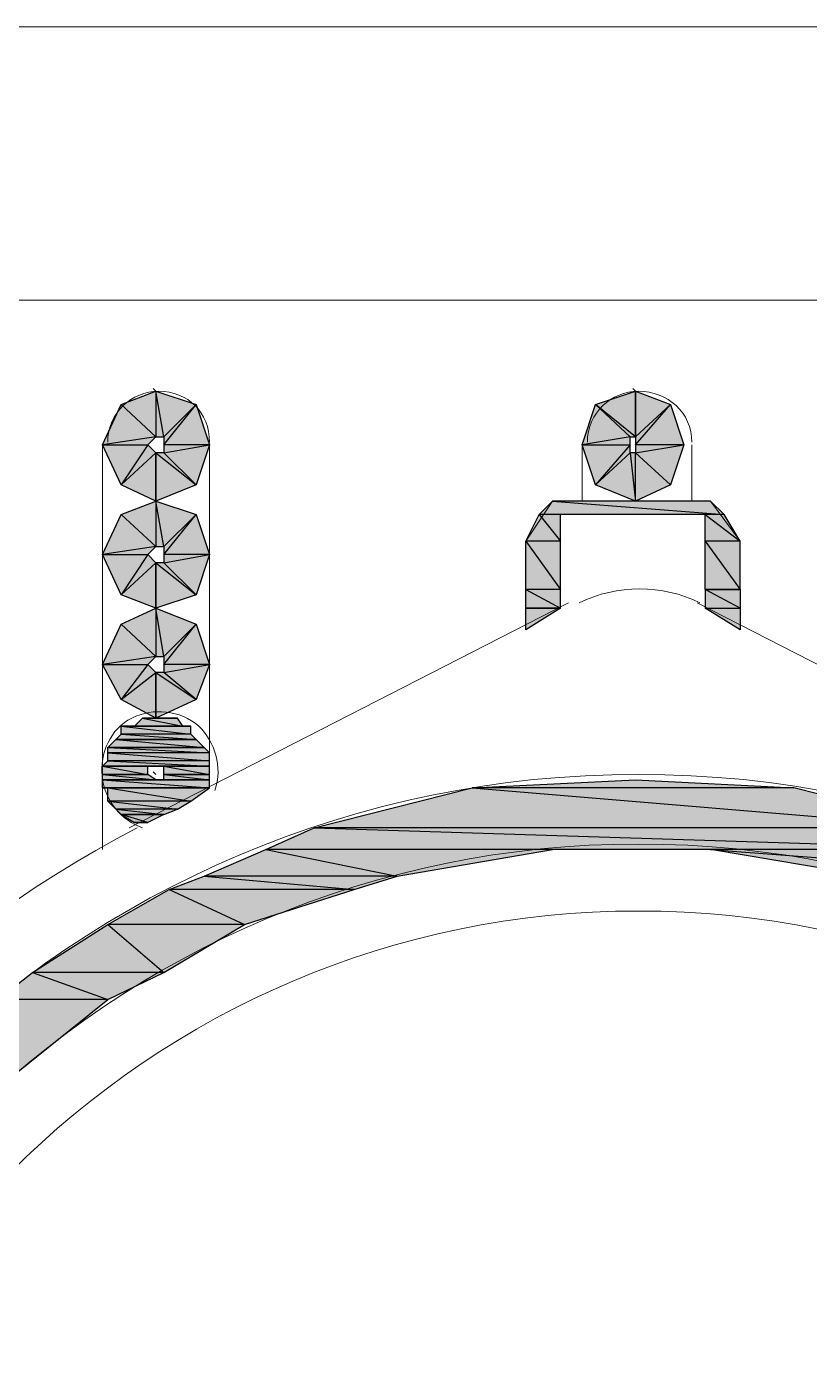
# Model space of a CAD drawing. Header units: millimetres. Extents: x 50 to 186, y -32 to 33.
# Drawn here: x 113.007 to 113.415, y -6.32 to -5.62 of the extents above; entities that cross this region are included whole.
import ezdxf

# ---------------------------------------------------------------- set-up
doc = ezdxf.new("R2010")
doc.units = ezdxf.units.MM
doc.layers.add('Prumada Eletrica', color=40, linetype='Continuous', lineweight=30)

msp = doc.modelspace()

# ---------------------------------------------------------------- hatches: boundary and pattern name
at = {"layer": 'Prumada Eletrica', "true_color": 0x000007}
h = msp.add_hatch(color=7, dxfattribs=at)
h.paths.add_polyline_path([(113.10269, -5.83767), (113.07894, -5.83767), (113.0957, -5.81672)])
h.paths.add_polyline_path([(113.07894, -5.83767), (113.0957, -5.81672), (113.07894, -5.83348)])
h.paths.add_polyline_path([(113.0957, -5.81672), (113.07894, -5.83348), (113.07475, -5.80973)])
h.paths.add_polyline_path([(113.07894, -5.83348), (113.07475, -5.80973), (113.07475, -5.83348)])
h.paths.add_polyline_path([(113.07475, -5.80973), (113.07475, -5.83348), (113.0566, -5.81672)])
h = msp.add_hatch(color=7, dxfattribs=at)
h.paths.add_polyline_path([(113.32477, -5.80973), (113.32477, -5.83348), (113.30382, -5.81672)])
h.paths.add_polyline_path([(113.32477, -5.83348), (113.30382, -5.81672), (113.32198, -5.83348)])
h.paths.add_polyline_path([(113.30382, -5.81672), (113.32198, -5.83348), (113.29684, -5.83767)])
h.paths.add_polyline_path([(113.32198, -5.83348), (113.29684, -5.83767), (113.32198, -5.83767)])
h.paths.add_polyline_path([(113.29684, -5.83767), (113.32198, -5.83767), (113.30382, -5.85862)])
h.paths.add_polyline_path([(113.32198, -5.83767), (113.30382, -5.85862), (113.32198, -5.84186)])
h.paths.add_polyline_path([(113.30382, -5.85862), (113.32198, -5.84186), (113.32477, -5.867)])
h.paths.add_polyline_path([(113.32198, -5.84186), (113.32477, -5.867), (113.32477, -5.84186)])
h.paths.add_polyline_path([(113.32477, -5.867), (113.32477, -5.84186), (113.34293, -5.85862)])
h = msp.add_hatch(color=7, dxfattribs=at)
h.paths.add_polyline_path([(113.34991, -5.83767), (113.32477, -5.83767), (113.34293, -5.81672)])
h.paths.add_polyline_path([(113.32477, -5.83767), (113.34293, -5.81672), (113.32477, -5.83348)])
h.paths.add_polyline_path([(113.34293, -5.81672), (113.32477, -5.83348), (113.32477, -5.80973)])
h = msp.add_hatch(color=7, dxfattribs=at)
h.paths.add_polyline_path([(113.0566, -5.81672), (113.07475, -5.83348), (113.04682, -5.83767)])
h.paths.add_polyline_path([(113.07475, -5.83348), (113.04682, -5.83767), (113.07056, -5.83767)])
h.paths.add_polyline_path([(113.04682, -5.83767), (113.07056, -5.83767), (113.0566, -5.85862)])
h.paths.add_polyline_path([(113.07056, -5.83767), (113.0566, -5.85862), (113.07475, -5.84186)])
h.paths.add_polyline_path([(113.0566, -5.85862), (113.07475, -5.84186), (113.07475, -5.867)])
h = msp.add_hatch(color=7, dxfattribs=at)
h.paths.add_polyline_path([(113.07475, -5.867), (113.07475, -5.84186), (113.0957, -5.85862)])
h.paths.add_polyline_path([(113.07475, -5.84186), (113.0957, -5.85862), (113.07894, -5.84186)])
h.paths.add_polyline_path([(113.0957, -5.85862), (113.07894, -5.84186), (113.10269, -5.83767)])
h.paths.add_polyline_path([(113.07894, -5.84186), (113.10269, -5.83767), (113.07894, -5.83767)])
h = msp.add_hatch(color=7, dxfattribs=at)
h.paths.add_polyline_path([(113.34293, -5.85862), (113.32477, -5.84186), (113.34991, -5.83767)])
h.paths.add_polyline_path([(113.32477, -5.84186), (113.34991, -5.83767), (113.32477, -5.83767)])
h = msp.add_hatch(color=7, dxfattribs=at)
h.paths.add_polyline_path([(113.10269, -5.89494), (113.07894, -5.89494), (113.0957, -5.87399)])
h.paths.add_polyline_path([(113.07894, -5.89494), (113.0957, -5.87399), (113.07894, -5.89075)])
h.paths.add_polyline_path([(113.0957, -5.87399), (113.07894, -5.89075), (113.07475, -5.867)])
h.paths.add_polyline_path([(113.07894, -5.89075), (113.07475, -5.867), (113.07475, -5.89075)])
h.paths.add_polyline_path([(113.07475, -5.867), (113.07475, -5.89075), (113.0566, -5.87399)])
h = msp.add_hatch(color=7, dxfattribs=at)
h.paths.add_polyline_path([(113.36388, -5.867), (113.28147, -5.867), (113.37087, -5.87399)])
h.paths.add_polyline_path([(113.28147, -5.867), (113.37087, -5.87399), (113.27449, -5.87399)])
h = msp.add_hatch(color=7, dxfattribs=at)
h.paths.add_polyline_path([(113.0566, -5.87399), (113.07475, -5.89075), (113.04682, -5.89494)])
h.paths.add_polyline_path([(113.07475, -5.89075), (113.04682, -5.89494), (113.07056, -5.89494)])
h.paths.add_polyline_path([(113.04682, -5.89494), (113.07056, -5.89494), (113.0566, -5.91589)])
h.paths.add_polyline_path([(113.07056, -5.89494), (113.0566, -5.91589), (113.07475, -5.89913)])
h.paths.add_polyline_path([(113.0566, -5.91589), (113.07475, -5.89913), (113.07475, -5.92287)])
h = msp.add_hatch(color=7, dxfattribs=at)
h.paths.add_polyline_path([(113.28566, -5.87399), (113.27449, -5.87399), (113.28566, -5.88795)])
h.paths.add_polyline_path([(113.27449, -5.87399), (113.28566, -5.88795), (113.26751, -5.88795)])
h = msp.add_hatch(color=7, dxfattribs=at)
h.paths.add_polyline_path([(113.37087, -5.87399), (113.36109, -5.87399), (113.37925, -5.88795)])
h.paths.add_polyline_path([(113.36109, -5.87399), (113.37925, -5.88795), (113.36109, -5.88795)])
h = msp.add_hatch(color=7, dxfattribs=at)
h.paths.add_polyline_path([(113.28566, -5.88795), (113.26751, -5.88795), (113.28566, -5.91309)])
h.paths.add_polyline_path([(113.26751, -5.88795), (113.28566, -5.91309), (113.26751, -5.91309)])
h = msp.add_hatch(color=7, dxfattribs=at)
h.paths.add_polyline_path([(113.37925, -5.88795), (113.36109, -5.88795), (113.37925, -5.91309)])
h.paths.add_polyline_path([(113.36109, -5.88795), (113.37925, -5.91309), (113.36109, -5.91309)])
h = msp.add_hatch(color=7, dxfattribs=at)
h.paths.add_polyline_path([(113.07475, -5.92287), (113.07475, -5.89913), (113.0957, -5.91589)])
h.paths.add_polyline_path([(113.07475, -5.89913), (113.0957, -5.91589), (113.07894, -5.89913)])
h.paths.add_polyline_path([(113.0957, -5.91589), (113.07894, -5.89913), (113.10269, -5.89494)])
h.paths.add_polyline_path([(113.07894, -5.89913), (113.10269, -5.89494), (113.07894, -5.89494)])
h = msp.add_hatch(color=7, dxfattribs=at)
h.paths.add_polyline_path([(113.28566, -5.91309), (113.26751, -5.91309), (113.28566, -5.92287)])
h.paths.add_polyline_path([(113.26751, -5.91309), (113.28566, -5.92287), (113.26751, -5.92287)])
h = msp.add_hatch(color=7, dxfattribs=at)
h.paths.add_polyline_path([(113.36109, -5.91309), (113.36109, -5.92287), (113.37925, -5.92287)])
h.paths.add_polyline_path([(113.36109, -5.92287), (113.37925, -5.92287), (113.37925, -5.93405)])
for points in [[(113.36109, -5.91309), (113.37925, -5.91309), (113.37925, -5.92287)], [(113.26751, -5.92287), (113.28566, -5.92287), (113.26751, -5.93405)], [(113.32477, -6.01226), (113.40718, -6.01645), (113.23957, -6.01645)], [(113.0566, -6.03042), (113.07894, -6.03042), (113.07056, -6.03461)]]:
    msp.add_hatch(color=7, dxfattribs=at).paths.add_polyline_path(points)
h = msp.add_hatch(color=7, dxfattribs=at)
h.paths.add_polyline_path([(113.10269, -5.9522), (113.07894, -5.9522), (113.0957, -5.93125)])
h.paths.add_polyline_path([(113.07894, -5.9522), (113.0957, -5.93125), (113.07894, -5.94801)])
h.paths.add_polyline_path([(113.0957, -5.93125), (113.07894, -5.94801), (113.07475, -5.92287)])
h.paths.add_polyline_path([(113.07894, -5.94801), (113.07475, -5.92287), (113.07475, -5.94801)])
h.paths.add_polyline_path([(113.07475, -5.92287), (113.07475, -5.94801), (113.0566, -5.93125)])
h = msp.add_hatch(color=7, dxfattribs=at)
h.paths.add_polyline_path([(113.0566, -5.93125), (113.07475, -5.94801), (113.04682, -5.9522)])
h.paths.add_polyline_path([(113.07475, -5.94801), (113.04682, -5.9522), (113.07056, -5.9522)])
h.paths.add_polyline_path([(113.04682, -5.9522), (113.07056, -5.9522), (113.0566, -5.97036)])
h.paths.add_polyline_path([(113.07056, -5.9522), (113.0566, -5.97036), (113.07475, -5.95639)])
h.paths.add_polyline_path([(113.0566, -5.97036), (113.07475, -5.95639), (113.07475, -5.98014)])
h = msp.add_hatch(color=7, dxfattribs=at)
h.paths.add_polyline_path([(113.07475, -5.98014), (113.07475, -5.95639), (113.0957, -5.97036)])
h.paths.add_polyline_path([(113.07475, -5.95639), (113.0957, -5.97036), (113.07894, -5.95639)])
h.paths.add_polyline_path([(113.0957, -5.97036), (113.07894, -5.95639), (113.10269, -5.9522)])
h.paths.add_polyline_path([(113.07894, -5.95639), (113.10269, -5.9522), (113.07894, -5.9522)])
h = msp.add_hatch(color=7, dxfattribs=at)
h.paths.add_polyline_path([(113.08593, -5.98014), (113.06777, -5.98014), (113.08872, -5.98433)])
h.paths.add_polyline_path([(113.06777, -5.98014), (113.08872, -5.98433), (113.06358, -5.98433)])
h.paths.add_polyline_path([(113.08872, -5.98433), (113.06358, -5.98433), (113.06079, -5.98433)])
h = msp.add_hatch(color=7, dxfattribs=at)
h.paths.add_polyline_path([(113.08593, -5.98014), (113.06777, -5.98014)])
h.paths.add_polyline_path([(113.08593, -5.98014), (113.06777, -5.98014), (113.08174, -5.98014)])
h = msp.add_hatch(color=7, dxfattribs=at)
h.paths.add_polyline_path([(113.09291, -5.98852), (113.0566, -5.98852), (113.0957, -5.99131)])
h.paths.add_polyline_path([(113.0566, -5.98852), (113.0957, -5.99131), (113.0538, -5.99131)])
h.paths.add_polyline_path([(113.0957, -5.99131), (113.0538, -5.99131)])
h.paths.add_polyline_path([(113.0538, -5.99131), (113.0957, -5.99131)])
h = msp.add_hatch(color=7, dxfattribs=at)
h.paths.add_polyline_path([(113.09291, -5.98433), (113.0566, -5.98433), (113.09291, -5.98852)])
h.paths.add_polyline_path([(113.0566, -5.98433), (113.09291, -5.98852), (113.0566, -5.98852)])
h = msp.add_hatch(color=7, dxfattribs=at)
h.paths.add_polyline_path([(113.0957, -5.99131), (113.0538, -5.99131), (113.09989, -5.9955)])
h.paths.add_polyline_path([(113.0538, -5.99131), (113.09989, -5.9955), (113.04961, -5.9955)])
h.paths.add_polyline_path([(113.09989, -5.9955), (113.04961, -5.9955)])
h.paths.add_polyline_path([(113.04961, -5.9955), (113.09989, -5.9955)])
h = msp.add_hatch(color=7, dxfattribs=at)
h.paths.add_polyline_path([(113.09989, -5.9955), (113.04961, -5.9955), (113.10269, -5.9983)])
h.paths.add_polyline_path([(113.04961, -5.9955), (113.10269, -5.9983), (113.04961, -5.9983)])
h = msp.add_hatch(color=7, dxfattribs=at)
h.paths.add_polyline_path([(113.10269, -6.00249), (113.04961, -6.00249), (113.10269, -6.00528)])
h.paths.add_polyline_path([(113.04961, -6.00249), (113.10269, -6.00528), (113.04682, -6.00528)])
h = msp.add_hatch(color=7, dxfattribs=at)
h.paths.add_polyline_path([(113.10269, -5.9983), (113.04961, -5.9983), (113.10269, -6.00249)])
h.paths.add_polyline_path([(113.04961, -5.9983), (113.10269, -6.00249), (113.04961, -6.00249)])
h = msp.add_hatch(color=7, dxfattribs=at)
h.paths.add_polyline_path([(113.07056, -6.00528), (113.04682, -6.00528)])
h.paths.add_polyline_path([(113.04682, -6.00528), (113.07056, -6.00528)])
h.paths.add_polyline_path([(113.07056, -6.00528), (113.04682, -6.00528)])
h.paths.add_polyline_path([(113.07056, -6.00528), (113.04682, -6.00528), (113.07475, -6.00528)])
h = msp.add_hatch(color=7, dxfattribs=at)
h.paths.add_polyline_path([(113.07056, -6.00528), (113.04682, -6.00528), (113.07056, -6.00947)])
h.paths.add_polyline_path([(113.04682, -6.00528), (113.07056, -6.00947), (113.04682, -6.00947)])
h = msp.add_hatch(color=7, dxfattribs=at)
h.paths.add_polyline_path([(113.07056, -6.00947), (113.04682, -6.00947), (113.07475, -6.01226)])
h.paths.add_polyline_path([(113.04682, -6.00947), (113.07475, -6.01226), (113.04682, -6.01226)])
h = msp.add_hatch(color=7, dxfattribs=at)
h.paths.add_polyline_path([(113.10269, -6.00528), (113.07894, -6.00528), (113.10269, -6.00947)])
h.paths.add_polyline_path([(113.07894, -6.00528), (113.10269, -6.00947), (113.07894, -6.00947)])
h = msp.add_hatch(color=7, dxfattribs=at)
h.paths.add_polyline_path([(113.10269, -6.00947), (113.07894, -6.00947), (113.10269, -6.01226)])
h.paths.add_polyline_path([(113.07894, -6.00947), (113.10269, -6.01226), (113.07894, -6.01226)])
h = msp.add_hatch(color=7, dxfattribs=at)
h.paths.add_polyline_path([(113.10269, -6.01226), (113.04682, -6.01226), (113.10269, -6.01645)])
h.paths.add_polyline_path([(113.04682, -6.01226), (113.10269, -6.01645), (113.04682, -6.01645)])
h.paths.add_polyline_path([(113.10269, -6.01645), (113.04682, -6.01645), (113.04961, -6.01645)])
h = msp.add_hatch(color=7, dxfattribs=at)
h.paths.add_polyline_path([(113.10269, -6.01645), (113.04961, -6.01645), (113.09291, -6.02344)])
h.paths.add_polyline_path([(113.04961, -6.01645), (113.09291, -6.02344), (113.04961, -6.02344)])
h = msp.add_hatch(color=7, dxfattribs=at)
h.paths.add_polyline_path([(113.40718, -6.01645), (113.23957, -6.01645), (113.48959, -6.03741)])
h.paths.add_polyline_path([(113.23957, -6.01645), (113.48959, -6.03741), (113.15716, -6.03741)])
h = msp.add_hatch(color=7, dxfattribs=at)
h.paths.add_polyline_path([(113.09291, -6.02344), (113.04961, -6.02344), (113.08593, -6.02763)])
h.paths.add_polyline_path([(113.04961, -6.02344), (113.08593, -6.02763), (113.0538, -6.02763)])
h = msp.add_hatch(color=7, dxfattribs=at)
h.paths.add_polyline_path([(113.08593, -6.02763), (113.0538, -6.02763), (113.07894, -6.03042)])
h.paths.add_polyline_path([(113.0538, -6.02763), (113.07894, -6.03042), (113.0566, -6.03042)])
h = msp.add_hatch(color=7, dxfattribs=at)
h.paths.add_polyline_path([(113.0566, -6.03042), (113.06358, -6.03461), (113.07056, -6.03461)])
h.paths.add_polyline_path([(113.06358, -6.03461), (113.07056, -6.03461), (113.06777, -6.03461)])
h = msp.add_hatch(color=7, dxfattribs=at)
h.paths.add_polyline_path([(113.48959, -6.03741), (113.15716, -6.03741), (113.51473, -6.04858)])
h.paths.add_polyline_path([(113.15716, -6.03741), (113.51473, -6.04858), (113.13202, -6.04858)])
h = msp.add_hatch(color=7, dxfattribs=at)
h.paths.add_polyline_path([(113.28147, -6.04858), (113.13202, -6.04858), (113.20046, -6.06255)])
h.paths.add_polyline_path([(113.13202, -6.04858), (113.20046, -6.06255), (113.09989, -6.06255)])
h = msp.add_hatch(color=7, dxfattribs=at)
h.paths.add_polyline_path([(113.51473, -6.04858), (113.36388, -6.04858), (113.54686, -6.06255)])
h.paths.add_polyline_path([(113.36388, -6.04858), (113.54686, -6.06255), (113.44629, -6.06255)])
h = msp.add_hatch(color=7, dxfattribs=at)
h.paths.add_polyline_path([(113.20046, -6.06255), (113.09989, -6.06255), (113.17811, -6.06953)])
h.paths.add_polyline_path([(113.09989, -6.06255), (113.17811, -6.06953), (113.08174, -6.06953)])
h = msp.add_hatch(color=7, dxfattribs=at)
h.paths.add_polyline_path([(113.17811, -6.06953), (113.08174, -6.06953), (113.12085, -6.08769)])
h.paths.add_polyline_path([(113.08174, -6.06953), (113.12085, -6.08769), (113.04961, -6.08769)])
h = msp.add_hatch(color=7, dxfattribs=at)
h.paths.add_polyline_path([(113.12085, -6.08769), (113.04961, -6.08769), (113.07894, -6.11283)])
h.paths.add_polyline_path([(113.04961, -6.08769), (113.07894, -6.11283), (113.0105, -6.11283)])
h = msp.add_hatch(color=7, dxfattribs=at)
h.paths.add_polyline_path([(113.07894, -6.11283), (113.0105, -6.11283), (113.04961, -6.1268)])
h.paths.add_polyline_path([(113.0105, -6.11283), (113.04961, -6.1268), (112.99234, -6.1268)])
h = msp.add_hatch(color=7, dxfattribs=at)
h.paths.add_polyline_path([(113.04961, -6.1268), (112.99234, -6.1268), (112.99933, -6.1673)])
h.paths.add_polyline_path([(112.99234, -6.1268), (112.99933, -6.1673), (112.94625, -6.1673)])

# ---------------------------------------------------------------- linework, layer by layer
at = {"layer": 'Prumada Eletrica', "color": 7, "linetype": 'Continuous', "lineweight": 20, "true_color": 0x000007}
msp.add_lwpolyline([(112.39174, -5.61978), (114.24803, -5.61978), (114.24803, -9.32817), (112.39174, -9.32817)], close=True, dxfattribs=at)
for points in [[(112.46297, -5.76224), (114.18378, -5.76224), (114.18378, -9.32817), (112.45599, -9.32817), (112.45459, -9.32677), (112.39174, -9.32817)], [(112.47694, -5.76224), (114.16143, -5.76224), (114.16143, -5.76224)], [(113.07475, -5.80973), (113.07336, -5.80834), (113.07336, -5.80834)], [(113.32477, -5.80973), (113.32338, -5.80834), (113.32338, -5.80834)], [(113.04682, -6.04858), (113.04682, -5.83767), (113.04682, -5.83767)], [(113.10269, -5.83767), (113.10269, -6.01645), (113.10269, -6.01645)], [(113.29684, -5.83767), (113.29684, -5.867), (113.29684, -5.867)], [(113.3541, -5.867), (113.3541, -5.83767), (113.3541, -5.83767)], [(113.37925, -5.93405), (113.37925, -5.88795), (113.36388, -5.867), (113.32477, -5.867), (113.28147, -5.867), (113.26751, -5.88795), (113.26751, -5.93405)], [(113.36109, -5.92287), (113.36109, -5.91309), (113.36109, -5.87399), (113.32477, -5.87399), (113.28566, -5.87399), (113.28566, -5.91309), (113.28566, -5.92287)], [(113.28985, -5.92008), (113.06079, -6.03741), (113.06079, -6.03741)], [(113.58597, -6.03741), (113.3569, -5.92008), (113.3569, -5.92008)], [(113.07475, -6.00947), (113.07336, -6.00807), (113.07336, -6.00807)]]:
    msp.add_lwpolyline(points, dxfattribs=at)
at = {"layer": 'Prumada Eletrica', "color": 7, "linetype": 'Continuous', "lineweight": -2, "true_color": 0x000007}
for points in [[(113.07475, -5.80973), (113.07475, -5.83348), (113.0566, -5.81672)], [(113.0957, -5.81672), (113.07894, -5.83348), (113.07475, -5.80973)], [(113.07894, -5.83348), (113.07475, -5.80973), (113.07475, -5.83348)], [(113.32477, -5.80973), (113.32477, -5.83348), (113.30382, -5.81672)], [(113.34293, -5.81672), (113.32477, -5.83348), (113.32477, -5.80973)], [(113.0566, -5.81672), (113.07475, -5.83348), (113.04682, -5.83767)], [(113.10269, -5.83767), (113.07894, -5.83767), (113.0957, -5.81672)], [(113.07894, -5.83767), (113.0957, -5.81672), (113.07894, -5.83348)], [(113.30382, -5.81672), (113.32198, -5.83348), (113.29684, -5.83767)], [(113.32477, -5.83348), (113.30382, -5.81672), (113.32198, -5.83348)], [(113.34991, -5.83767), (113.32477, -5.83767), (113.34293, -5.81672)], [(113.32477, -5.83767), (113.34293, -5.81672), (113.32477, -5.83348)], [(113.07475, -5.83348), (113.04682, -5.83767), (113.07056, -5.83767)], [(113.32198, -5.83348), (113.29684, -5.83767), (113.32198, -5.83767)], [(113.04682, -5.83767), (113.07056, -5.83767), (113.0566, -5.85862)], [(113.07056, -5.83767), (113.0566, -5.85862), (113.07475, -5.84186)], [(113.0566, -5.85862), (113.07475, -5.84186), (113.07475, -5.867)], [(113.07475, -5.867), (113.07475, -5.84186), (113.0957, -5.85862)], [(113.07475, -5.84186), (113.0957, -5.85862), (113.07894, -5.84186)], [(113.0957, -5.85862), (113.07894, -5.84186), (113.10269, -5.83767)], [(113.07894, -5.84186), (113.10269, -5.83767), (113.07894, -5.83767)], [(113.29684, -5.83767), (113.32198, -5.83767), (113.30382, -5.85862)], [(113.32198, -5.83767), (113.30382, -5.85862), (113.32198, -5.84186)], [(113.30382, -5.85862), (113.32198, -5.84186), (113.32477, -5.867)], [(113.32198, -5.84186), (113.32477, -5.867), (113.32477, -5.84186)], [(113.34293, -5.85862), (113.32477, -5.84186), (113.34991, -5.83767)], [(113.32477, -5.84186), (113.34991, -5.83767), (113.32477, -5.83767)], [(113.32477, -5.867), (113.32477, -5.84186), (113.34293, -5.85862)], [(113.07475, -5.867), (113.07475, -5.89075), (113.0566, -5.87399)], [(113.0957, -5.87399), (113.07894, -5.89075), (113.07475, -5.867)], [(113.07894, -5.89075), (113.07475, -5.867), (113.07475, -5.89075)], [(113.28147, -5.867), (113.37087, -5.87399), (113.27449, -5.87399)], [(113.36388, -5.867), (113.28147, -5.867), (113.37087, -5.87399)], [(113.0566, -5.87399), (113.07475, -5.89075), (113.04682, -5.89494)], [(113.10269, -5.89494), (113.07894, -5.89494), (113.0957, -5.87399)], [(113.07894, -5.89494), (113.0957, -5.87399), (113.07894, -5.89075)], [(113.27449, -5.87399), (113.28566, -5.88795), (113.26751, -5.88795)], [(113.28566, -5.87399), (113.27449, -5.87399), (113.28566, -5.88795)], [(113.37087, -5.87399), (113.36109, -5.87399), (113.37925, -5.88795)], [(113.36109, -5.87399), (113.37925, -5.88795), (113.36109, -5.88795)], [(113.07475, -5.89075), (113.04682, -5.89494), (113.07056, -5.89494)], [(113.28566, -5.88795), (113.26751, -5.88795), (113.28566, -5.91309)], [(113.26751, -5.88795), (113.28566, -5.91309), (113.26751, -5.91309)], [(113.37925, -5.88795), (113.36109, -5.88795), (113.37925, -5.91309)], [(113.36109, -5.88795), (113.37925, -5.91309), (113.36109, -5.91309)], [(113.04682, -5.89494), (113.07056, -5.89494), (113.0566, -5.91589)], [(113.07056, -5.89494), (113.0566, -5.91589), (113.07475, -5.89913)], [(113.0957, -5.91589), (113.07894, -5.89913), (113.10269, -5.89494)], [(113.07894, -5.89913), (113.10269, -5.89494), (113.07894, -5.89494)], [(113.0566, -5.91589), (113.07475, -5.89913), (113.07475, -5.92287)], [(113.07475, -5.92287), (113.07475, -5.89913), (113.0957, -5.91589)], [(113.07475, -5.89913), (113.0957, -5.91589), (113.07894, -5.89913)], [(113.28566, -5.91309), (113.26751, -5.91309), (113.28566, -5.92287)], [(113.26751, -5.91309), (113.28566, -5.92287), (113.26751, -5.92287)], [(113.36109, -5.91309), (113.36109, -5.92287), (113.37925, -5.92287)], [(113.36109, -5.91309), (113.37925, -5.91309), (113.37925, -5.92287)], [(113.07475, -5.92287), (113.07475, -5.94801), (113.0566, -5.93125)], [(113.0957, -5.93125), (113.07894, -5.94801), (113.07475, -5.92287)], [(113.07894, -5.94801), (113.07475, -5.92287), (113.07475, -5.94801)], [(113.26751, -5.92287), (113.28566, -5.92287), (113.26751, -5.93405)], [(113.36109, -5.92287), (113.37925, -5.92287), (113.37925, -5.93405)], [(113.0566, -5.93125), (113.07475, -5.94801), (113.04682, -5.9522)], [(113.10269, -5.9522), (113.07894, -5.9522), (113.0957, -5.93125)], [(113.07894, -5.9522), (113.0957, -5.93125), (113.07894, -5.94801)], [(113.07475, -5.94801), (113.04682, -5.9522), (113.07056, -5.9522)], [(113.04682, -5.9522), (113.07056, -5.9522), (113.0566, -5.97036)], [(113.07056, -5.9522), (113.0566, -5.97036), (113.07475, -5.95639)], [(113.0957, -5.97036), (113.07894, -5.95639), (113.10269, -5.9522)], [(113.07894, -5.95639), (113.10269, -5.9522), (113.07894, -5.9522)], [(113.0566, -5.97036), (113.07475, -5.95639), (113.07475, -5.98014)], [(113.07475, -5.98014), (113.07475, -5.95639), (113.0957, -5.97036)], [(113.07475, -5.95639), (113.0957, -5.97036), (113.07894, -5.95639)], [(113.06777, -5.98014), (113.08872, -5.98433), (113.06358, -5.98433)], [(113.07056, -5.98014), (113.08174, -5.98014), (113.06777, -5.98014)], [(113.08593, -5.98014), (113.08593, -5.98014), (113.06777, -5.98014)], [(113.08593, -5.98014), (113.06777, -5.98014), (113.08174, -5.98014)], [(113.08593, -5.98014), (113.06777, -5.98014), (113.08872, -5.98433)], [(113.07894, -5.98014), (113.07056, -5.98014), (113.07056, -5.98014)], [(113.07894, -5.98014), (113.07056, -5.98014), (113.08174, -5.98014)], [(113.0566, -5.98852), (113.0957, -5.99131), (113.0538, -5.99131)], [(113.06079, -5.98433), (113.09291, -5.98433), (113.0566, -5.98433)], [(113.09291, -5.98433), (113.0566, -5.98433), (113.09291, -5.98852)], [(113.0566, -5.98433), (113.09291, -5.98852), (113.0566, -5.98852)], [(113.09291, -5.98852), (113.0566, -5.98852), (113.0957, -5.99131)], [(113.08872, -5.98433), (113.06358, -5.98433), (113.06079, -5.98433)], [(113.08872, -5.98433), (113.06079, -5.98433), (113.09291, -5.98433)], [(113.06358, -5.98433), (113.08872, -5.98433), (113.08872, -5.98433)], [(113.0538, -5.99131), (113.09989, -5.9955), (113.04961, -5.9955)], [(113.09989, -5.9955), (113.04961, -5.9955)], [(113.04961, -5.9955), (113.09989, -5.9955), (113.09989, -5.9955)], [(113.09989, -5.9955), (113.04961, -5.9955), (113.10269, -5.9983)], [(113.04961, -5.9955), (113.10269, -5.9983), (113.04961, -5.9983)], [(113.0957, -5.99131), (113.0538, -5.99131)], [(113.0538, -5.99131), (113.0957, -5.99131), (113.0957, -5.99131)], [(113.0957, -5.99131), (113.0538, -5.99131), (113.09989, -5.9955)], [(113.04961, -6.00249), (113.10269, -6.00528), (113.04682, -6.00528)], [(113.10269, -5.9983), (113.04961, -5.9983), (113.10269, -6.00249)], [(113.04961, -5.9983), (113.10269, -6.00249), (113.04961, -6.00249)], [(113.10269, -6.00249), (113.04961, -6.00249), (113.10269, -6.00528)], [(113.04682, -6.00528), (113.07475, -6.00528), (113.07475, -6.00528)], [(113.07475, -6.00528), (113.07475, -6.00528), (113.04682, -6.00528)], [(113.04682, -6.00528), (113.07475, -6.00528), (113.07475, -6.00528)], [(113.07475, -6.00528), (113.07475, -6.00528), (113.04682, -6.00528)], [(113.04682, -6.00528), (113.07475, -6.00528), (113.07475, -6.00528)], [(113.07475, -6.00528), (113.07475, -6.00528), (113.04682, -6.00528)], [(113.07056, -6.00528), (113.04682, -6.00528)], [(113.04682, -6.00528), (113.07056, -6.00528), (113.07056, -6.00528)], [(113.07056, -6.00528), (113.07056, -6.00528), (113.04682, -6.00528)], [(113.07056, -6.00528), (113.04682, -6.00528), (113.07475, -6.00528)], [(113.04682, -6.00528), (113.07056, -6.00528), (113.07056, -6.00528)], [(113.07056, -6.00528), (113.07056, -6.00528), (113.04682, -6.00528)], [(113.04682, -6.00528), (113.07056, -6.00528), (113.07056, -6.00528)], [(113.07056, -6.00528), (113.07056, -6.00528), (113.04682, -6.00528)], [(113.07056, -6.00528), (113.04682, -6.00528), (113.07056, -6.00947)], [(113.04682, -6.00528), (113.07056, -6.00947), (113.04682, -6.00947)], [(113.04682, -6.00947), (113.07056, -6.00947), (113.07056, -6.00947)], [(113.07056, -6.00947), (113.07056, -6.00947), (113.04682, -6.00947)], [(113.04682, -6.00947), (113.07056, -6.00947), (113.07056, -6.00947)], [(113.07056, -6.00947), (113.07056, -6.00947), (113.04682, -6.00947)], [(113.04682, -6.00947), (113.07056, -6.00947), (113.07056, -6.00947)], [(113.07056, -6.00947), (113.07056, -6.00947), (113.04682, -6.00947)], [(113.04682, -6.00947), (113.07056, -6.00947), (113.07056, -6.00947)], [(113.07056, -6.00947), (113.07056, -6.00947), (113.04682, -6.00947)], [(113.04682, -6.00947), (113.07056, -6.00947), (113.07056, -6.00947)], [(113.07056, -6.00947), (113.07056, -6.00947), (113.04682, -6.00947)], [(113.07056, -6.00947), (113.04682, -6.00947), (113.07475, -6.01226)], [(113.04682, -6.00947), (113.07475, -6.01226), (113.04682, -6.01226)], [(113.07475, -6.00528), (113.10269, -6.00528), (113.10269, -6.00528)], [(113.10269, -6.00528), (113.10269, -6.00528), (113.07475, -6.00528)], [(113.10269, -6.00528), (113.07475, -6.00528)], [(113.07475, -6.00528), (113.10269, -6.00528), (113.10269, -6.00528)], [(113.10269, -6.00528), (113.07475, -6.00528)], [(113.07475, -6.00528), (113.10269, -6.00528), (113.07894, -6.00528)], [(113.07894, -6.00528), (113.10269, -6.00528), (113.10269, -6.00528)], [(113.10269, -6.00528), (113.10269, -6.00528), (113.07894, -6.00528)], [(113.07894, -6.00528), (113.10269, -6.00528), (113.10269, -6.00528)], [(113.10269, -6.00528), (113.10269, -6.00528), (113.07894, -6.00528)], [(113.07894, -6.00528), (113.10269, -6.00528), (113.10269, -6.00528)], [(113.10269, -6.00528), (113.10269, -6.00528), (113.07894, -6.00528)], [(113.07894, -6.00528), (113.10269, -6.00528), (113.10269, -6.00528)], [(113.10269, -6.00528), (113.10269, -6.00528), (113.07894, -6.00528)], [(113.10269, -6.00528), (113.07894, -6.00528), (113.10269, -6.00947)], [(113.07894, -6.00528), (113.10269, -6.00947), (113.07894, -6.00947)], [(113.07894, -6.00947), (113.10269, -6.00947), (113.10269, -6.00947)], [(113.10269, -6.00947), (113.10269, -6.00947), (113.07894, -6.00947)], [(113.07894, -6.00947), (113.10269, -6.00947), (113.10269, -6.00947)], [(113.10269, -6.00947), (113.10269, -6.00947), (113.07894, -6.00947)], [(113.07894, -6.00947), (113.10269, -6.00947), (113.10269, -6.00947)], [(113.10269, -6.00947), (113.10269, -6.00947), (113.07894, -6.00947)], [(113.07894, -6.00947), (113.10269, -6.00947), (113.10269, -6.00947)], [(113.10269, -6.00947), (113.10269, -6.00947), (113.07894, -6.00947)], [(113.07894, -6.00947), (113.10269, -6.00947), (113.10269, -6.00947)], [(113.10269, -6.00947), (113.10269, -6.00947), (113.07894, -6.00947)], [(113.10269, -6.00947), (113.07894, -6.00947), (113.10269, -6.01226)], [(113.07894, -6.00947), (113.10269, -6.01226), (113.07894, -6.01226)], [(113.04682, -6.01226), (113.07475, -6.01226), (113.07475, -6.01226)], [(113.07475, -6.01226), (113.07475, -6.01226), (113.04682, -6.01226)], [(113.07475, -6.01226), (113.04682, -6.01226)], [(113.04682, -6.01226), (113.07475, -6.01226), (113.07475, -6.01226)], [(113.04682, -6.01226), (113.07475, -6.01226), (113.07475, -6.01226)], [(113.07475, -6.01226), (113.07475, -6.01226), (113.04682, -6.01226)], [(113.04682, -6.01226), (113.07475, -6.01226), (113.07475, -6.01226)], [(113.07475, -6.01226), (113.07475, -6.01226), (113.04682, -6.01226)], [(113.10269, -6.01226), (113.04682, -6.01226), (113.10269, -6.01645)], [(113.04682, -6.01226), (113.10269, -6.01645), (113.04682, -6.01645)], [(113.10269, -6.01645), (113.04682, -6.01645), (113.04961, -6.01645)], [(113.04682, -6.01645), (113.10269, -6.01645), (113.10269, -6.01645)], [(113.10269, -6.01645), (113.10269, -6.01645), (113.04961, -6.01645)], [(113.10269, -6.01645), (113.04961, -6.01645)], [(113.10269, -6.01645), (113.04961, -6.01645), (113.09291, -6.02344)], [(113.04961, -6.01645), (113.09291, -6.02344), (113.04961, -6.02344)], [(113.07894, -6.01226), (113.10269, -6.01226), (113.07475, -6.01226)], [(113.07475, -6.01226), (113.10269, -6.01226), (113.10269, -6.01226)], [(113.10269, -6.01226), (113.10269, -6.01226), (113.07475, -6.01226)], [(113.10269, -6.01226), (113.07475, -6.01226)], [(113.07475, -6.01226), (113.10269, -6.01226), (113.10269, -6.01226)], [(113.07894, -6.01226), (113.10269, -6.01226), (113.10269, -6.01226)], [(113.10269, -6.01226), (113.10269, -6.01226), (113.07894, -6.01226)], [(113.10269, -6.01226), (113.07894, -6.01226)], [(113.23957, -6.01645), (113.48959, -6.03741), (113.15716, -6.03741)], [(113.32477, -6.01226), (113.40718, -6.01645), (113.23957, -6.01645)], [(113.40718, -6.01645), (113.23957, -6.01645), (113.48959, -6.03741)], [(113.09291, -6.02344), (113.04961, -6.02344), (113.08593, -6.02763)], [(113.04961, -6.02344), (113.08593, -6.02763), (113.0538, -6.02763)], [(113.08593, -6.02763), (113.0538, -6.02763), (113.07894, -6.03042)], [(113.0538, -6.02763), (113.07894, -6.03042), (113.0566, -6.03042)], [(113.0566, -6.03042), (113.06358, -6.03461), (113.07056, -6.03461)], [(113.0566, -6.03042), (113.07894, -6.03042), (113.07056, -6.03461)], [(113.06358, -6.03461), (113.07056, -6.03461), (113.06777, -6.03461)], [(113.15716, -6.03741), (113.51473, -6.04858), (113.13202, -6.04858)], [(113.48959, -6.03741), (113.15716, -6.03741), (113.51473, -6.04858)], [(113.13202, -6.04858), (113.20046, -6.06255), (113.09989, -6.06255)], [(113.28147, -6.04858), (113.13202, -6.04858), (113.20046, -6.06255)], [(113.51473, -6.04858), (113.36388, -6.04858), (113.54686, -6.06255)], [(113.36388, -6.04858), (113.54686, -6.06255), (113.44629, -6.06255)], [(113.09989, -6.06255), (113.17811, -6.06953), (113.08174, -6.06953)], [(113.20046, -6.06255), (113.09989, -6.06255), (113.17811, -6.06953)], [(113.08174, -6.06953), (113.12085, -6.08769), (113.04961, -6.08769)], [(113.17811, -6.06953), (113.08174, -6.06953), (113.12085, -6.08769)], [(113.04961, -6.08769), (113.07894, -6.11283), (113.0105, -6.11283)], [(113.12085, -6.08769), (113.04961, -6.08769), (113.07894, -6.11283)], [(113.0105, -6.11283), (113.04961, -6.1268), (112.99234, -6.1268)], [(113.07894, -6.11283), (113.0105, -6.11283), (113.04961, -6.1268)], [(113.04961, -6.1268), (112.99234, -6.1268), (112.99933, -6.1673)]]:
    msp.add_lwpolyline(points, close=True, dxfattribs=at)
at = {"layer": 'Prumada Eletrica', "color": 7, "linetype": 'Continuous', "lineweight": 20, "true_color": 0x000007}
for points in [[(113.07615, -5.80973), (113.06218, -5.80973), (113.04961, -5.82091), (113.04961, -5.83627)], [(113.10269, -5.83627), (113.10269, -5.82091), (113.09151, -5.80973), (113.07615, -5.80973)], [(113.32617, -5.80973), (113.3122, -5.80973), (113.29963, -5.82091), (113.29963, -5.83627)], [(113.3541, -5.83627), (113.3541, -5.82091), (113.34153, -5.80973), (113.32617, -5.80973)], [(113.3583, -5.92008), (113.33874, -5.9103), (113.315, -5.9103), (113.29544, -5.92008)]]:
    msp.add_open_spline(points, degree=3, dxfattribs=at)
for points in [[(113.10548, -6.01785), (113.10967, -6.00528), (113.10548, -5.99271), (113.0971, -5.98433), (113.0971, -5.98433), (113.08732, -5.97595), (113.07336, -5.97455), (113.06218, -5.98014), (113.06218, -5.98014), (113.05101, -5.98573), (113.04542, -5.9983), (113.04682, -6.01087), (113.04682, -6.01087), (113.04821, -6.02344), (113.0566, -6.03322), (113.06777, -6.03741)], [(113.86113, -6.54443), (113.86113, -6.24832), (113.62228, -6.00947), (113.32617, -6.00947), (113.32617, -6.00947), (113.03145, -6.00947), (112.79261, -6.24832), (112.79261, -6.54443), (112.79261, -6.54443), (112.79261, -6.83915), (113.03145, -7.07799), (113.32617, -7.07799), (113.32617, -7.07799), (113.62228, -7.07799), (113.86113, -6.83915), (113.86113, -6.54443)], [(113.06498, -6.03741), (112.83172, -6.15753), (112.7102, -6.42291), (112.77305, -6.67852), (112.77305, -6.67852), (112.83451, -6.93413), (113.06358, -7.11431), (113.32617, -7.11431), (113.32617, -7.11431), (113.59016, -7.11431), (113.81923, -6.93413), (113.88068, -6.67852), (113.88068, -6.67852), (113.94354, -6.42291), (113.82202, -6.15753), (113.58876, -6.03741)], [(113.82621, -6.54443), (113.82621, -6.26787), (113.60273, -6.04579), (113.32617, -6.04579), (113.32617, -6.04579), (113.05101, -6.04579), (112.82753, -6.26787), (112.82753, -6.54443), (112.82753, -6.54443), (112.82753, -6.81959), (113.05101, -7.04307), (113.32617, -7.04307), (113.32617, -7.04307), (113.60273, -7.04307), (113.82621, -6.81959), (113.82621, -6.54443)], [(113.78989, -6.54443), (113.78989, -6.28882), (113.58317, -6.08071), (113.32617, -6.08071), (113.32617, -6.08071), (113.07056, -6.08071), (112.86384, -6.28882), (112.86384, -6.54443), (112.86384, -6.54443), (112.86384, -6.80004), (113.07056, -7.00676), (113.32617, -7.00676), (113.32617, -7.00676), (113.58317, -7.00676), (113.78989, -6.80004), (113.78989, -6.54443)]]:
    msp.add_open_spline(points, degree=3, knots=[0, 0, 0, 0, 0.0625, 0.0625, 0.0625, 0.062501, 0.125, 0.125, 0.125, 0.125001, 0.1875, 0.1875, 0.1875, 0.187501, 1, 1, 1, 1], dxfattribs=at)

doc.saveas('drawing.dxf')
